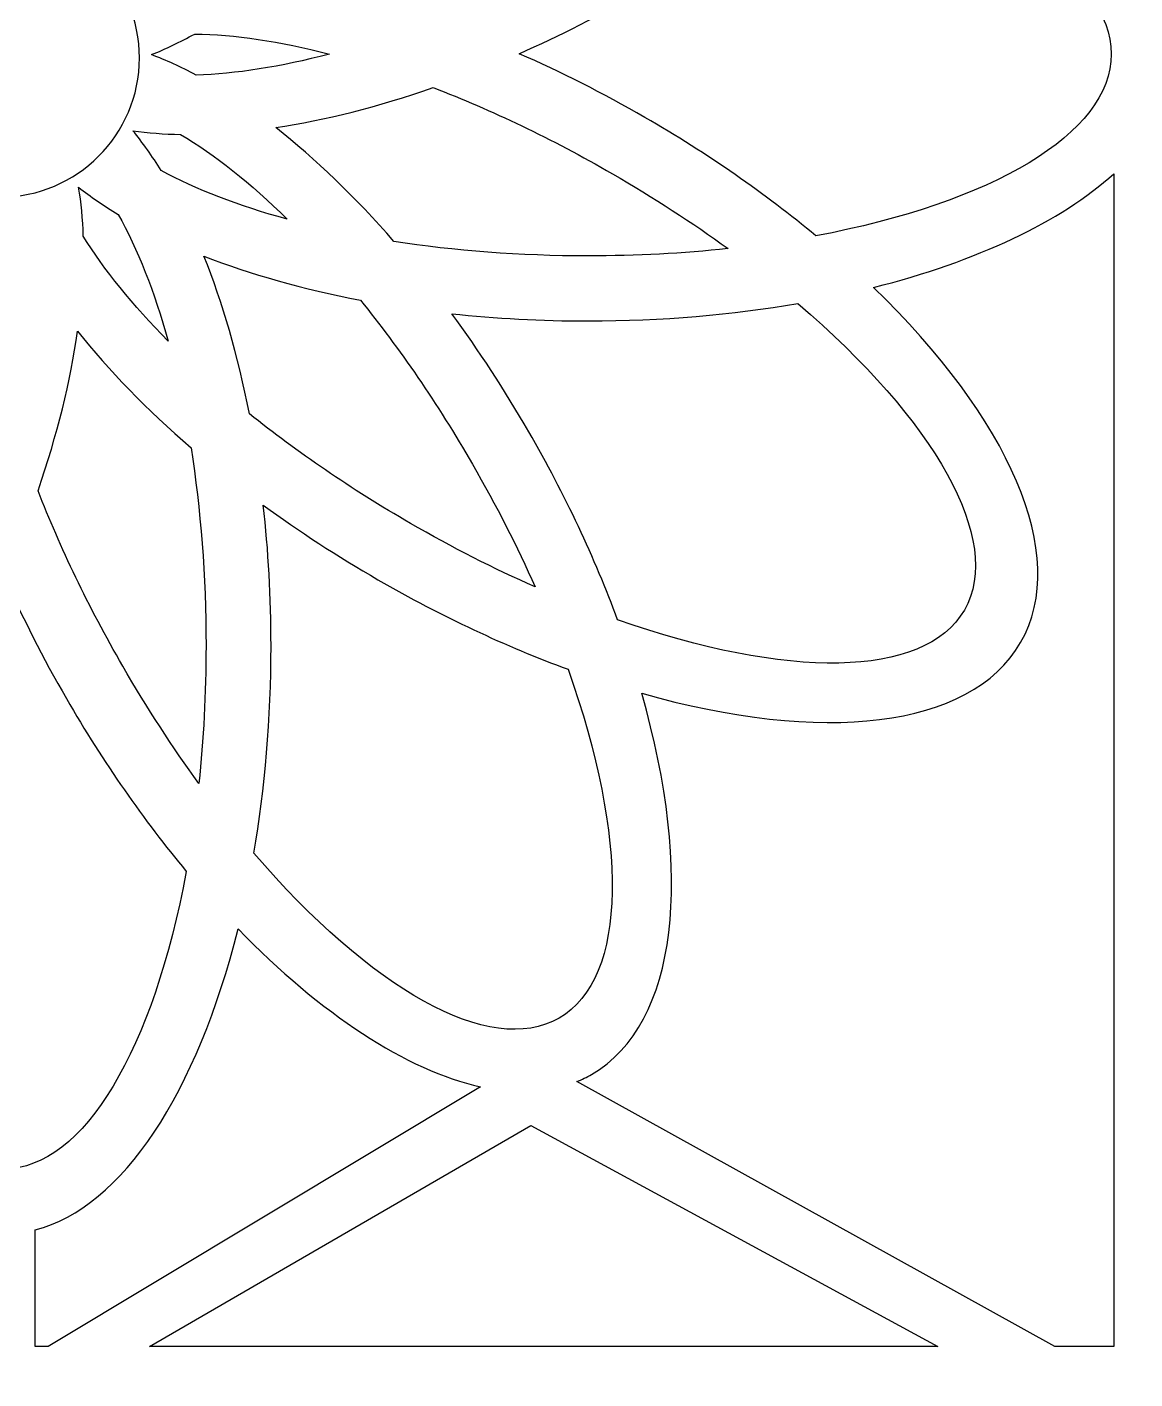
# Model space of a CAD drawing. Header units: centimetres. Extents: x 14.5 to 20.6, y -2.7 to 9.
# Drawn here: x 17.605 to 19.185, y 4.998 to 6.926 of the extents above; entities that cross this region are included whole.
import ezdxf

# ---------------------------------------------------------------- set-up
doc = ezdxf.new("R2010")
doc.units = ezdxf.units.CM
doc.header["$MEASUREMENT"] = 0
doc.layers.add('layer 1', color=7, linetype='Continuous')

msp = doc.modelspace()

# ---------------------------------------------------------------- linework, layer by layer
at = {"layer": 'layer 1', "color": 250, "lineweight": 30}
for points, knots in [([(14.53548, -2.70131), (14.53548, -2.70131), (14.53548, 9.00077), (14.53548, 9.00077), (14.53548, 9.00077), (14.53548, 9.00077), (20.59893, 9.00077), (20.59893, 9.00077), (20.59893, 9.00077), (20.59893, 9.00077), (20.59893, -2.70131), (20.59893, -2.70131), (20.59893, -2.70131), (20.59893, -2.70131), (14.53548, -2.70131), (14.53548, -2.70131)], [0, 0, 0, 0, 0.2, 0.2, 0.2, 0.2, 0.4, 0.4, 0.4, 0.4, 0.6, 0.6, 0.6, 0.6, 1, 1, 1, 1]), ([(18.72693, 7.14713), (18.65461, 7.08681), (18.57183, 7.02882), (18.48069, 6.9762), (18.48069, 6.9762), (18.42266, 6.94269), (18.36443, 6.91322), (18.30695, 6.88783), (18.30695, 6.88783), (18.36621, 6.8619), (18.42632, 6.83161), (18.48621, 6.79703), (18.48621, 6.79703), (18.57631, 6.74501), (18.65825, 6.68773), (18.72999, 6.62814), (18.72999, 6.62814), (18.97919, 6.67474), (19.15109, 6.77331), (19.15109, 6.88735), (19.15109, 6.88735), (19.15109, 7.00187), (18.97778, 7.10077), (18.72693, 7.14713)], [0, 0, 0, 0, 0.1428571, 0.1428571, 0.1428571, 0.1428571, 0.2857143, 0.2857143, 0.2857143, 0.2857143, 0.4285714, 0.4285714, 0.4285714, 0.4285714, 0.5714286, 0.5714286, 0.5714286, 0.5714286, 0.7142857, 0.7142857, 0.7142857, 0.7142857, 1, 1, 1, 1]), ([(17.36882, 6.88184), (17.36882, 6.99138), (17.45766, 7.08022), (17.56721, 7.08022), (17.56721, 7.08022), (17.67675, 7.08022), (17.76559, 6.99138), (17.76559, 6.88184), (17.76559, 6.88184), (17.76559, 6.77229), (17.67675, 6.68345), (17.56721, 6.68345), (17.56721, 6.68345), (17.45766, 6.68345), (17.36882, 6.77229), (17.36882, 6.88184)], [0, 0, 0, 0, 0.2, 0.2, 0.2, 0.2, 0.4, 0.4, 0.4, 0.4, 0.6, 0.6, 0.6, 0.6, 1, 1, 1, 1]), ([(17.84445, 6.9159), (17.82358, 6.90437), (17.803, 6.89451), (17.78285, 6.88645), (17.78285, 6.88645), (17.8036, 6.87867), (17.82482, 6.86897), (17.84639, 6.85744), (17.84639, 6.85744), (17.90241, 6.85884), (17.96676, 6.86895), (18.03646, 6.88733), (18.03646, 6.88733), (17.96578, 6.9056), (17.90073, 6.91528), (17.84445, 6.9159)], [0, 0, 0, 0, 0.2, 0.2, 0.2, 0.2, 0.4, 0.4, 0.4, 0.4, 0.6, 0.6, 0.6, 0.6, 1, 1, 1, 1]), ([(18.18455, 6.83945), (18.10591, 6.81209), (18.03012, 6.79299), (17.95987, 6.7824), (17.95987, 6.7824), (18.01622, 6.73824), (18.07321, 6.68359), (18.12854, 6.62004), (18.12854, 6.62004), (18.21417, 6.6068), (18.30762, 6.59951), (18.40549, 6.59951), (18.40549, 6.59951), (18.47449, 6.59951), (18.54129, 6.60314), (18.60472, 6.60992), (18.60472, 6.60992), (18.55386, 6.64687), (18.49867, 6.6828), (18.43986, 6.71675), (18.43986, 6.71675), (18.35329, 6.76674), (18.26689, 6.80783), (18.18455, 6.83945)], [0, 0, 0, 0, 0.1428571, 0.1428571, 0.1428571, 0.1428571, 0.2857143, 0.2857143, 0.2857143, 0.2857143, 0.4285714, 0.4285714, 0.4285714, 0.4285714, 0.5714286, 0.5714286, 0.5714286, 0.5714286, 0.7142857, 0.7142857, 0.7142857, 0.7142857, 1, 1, 1, 1]), ([(17.82434, 6.77271), (17.8005, 6.77317), (17.77775, 6.77492), (17.75627, 6.77801), (17.75627, 6.77801), (17.77034, 6.7609), (17.78387, 6.74188), (17.79679, 6.72112), (17.79679, 6.72112), (17.846, 6.69431), (17.90679, 6.6709), (17.97634, 6.65197), (17.97634, 6.65197), (17.92426, 6.70313), (17.87277, 6.74404), (17.82434, 6.77271)], [0, 0, 0, 0, 0.2, 0.2, 0.2, 0.2, 0.4, 0.4, 0.4, 0.4, 0.6, 0.6, 0.6, 0.6, 1, 1, 1, 1]), ([(19.15495, 5.04472), (19.15495, 5.04472), (19.15495, 6.71677), (19.15495, 6.71677), (19.15495, 6.71677), (19.07918, 6.64834), (18.95929, 6.59171), (18.81223, 6.55458), (18.81223, 6.55458), (19.00424, 6.36896), (19.09378, 6.17279), (19.02192, 6.04833), (19.02192, 6.04833), (18.95035, 5.92437), (18.73715, 5.9035), (18.48179, 5.97591), (18.48179, 5.97591), (18.55527, 5.71916), (18.53473, 5.5045), (18.41027, 5.43264), (18.41027, 5.43264), (18.40341, 5.42868), (18.39632, 5.42524), (18.38903, 5.42225), (18.38903, 5.42225), (18.38903, 5.42225), (19.07085, 5.04472), (19.07085, 5.04472), (19.07085, 5.04472), (19.07085, 5.04472), (19.15495, 5.04472), (19.15495, 5.04472)], [0, 0, 0, 0, 0.1111111, 0.1111111, 0.1111111, 0.1111111, 0.2222222, 0.2222222, 0.2222222, 0.2222222, 0.3333333, 0.3333333, 0.3333333, 0.3333333, 0.4444444, 0.4444444, 0.4444444, 0.4444444, 0.5555556, 0.5555556, 0.5555556, 0.5555556, 0.6666667, 0.6666667, 0.6666667, 0.6666667, 0.7777778, 0.7777778, 0.7777778, 0.7777778, 1, 1, 1, 1]), ([(17.73533, 6.65877), (17.71491, 6.67108), (17.69608, 6.68397), (17.67902, 6.69739), (17.67902, 6.69739), (17.68266, 6.67553), (17.68487, 6.6523), (17.68567, 6.62786), (17.68567, 6.62786), (17.71488, 6.58004), (17.75582, 6.52937), (17.80659, 6.4782), (17.80659, 6.4782), (17.78707, 6.54854), (17.76293, 6.60972), (17.73533, 6.65877)], [0, 0, 0, 0, 0.2, 0.2, 0.2, 0.2, 0.4, 0.4, 0.4, 0.4, 0.6, 0.6, 0.6, 0.6, 1, 1, 1, 1]), ([(18.08064, 6.53646), (17.99886, 6.55208), (17.92368, 6.57343), (17.85754, 6.59939), (17.85754, 6.59939), (17.88427, 6.53297), (17.90629, 6.45715), (17.92243, 6.37445), (17.92243, 6.37445), (17.98998, 6.32017), (18.06726, 6.26712), (18.15202, 6.21819), (18.15202, 6.21819), (18.21177, 6.18369), (18.27144, 6.15344), (18.32976, 6.12759), (18.32976, 6.12759), (18.30419, 6.18502), (18.27436, 6.24374), (18.24041, 6.30254), (18.24041, 6.30254), (18.19042, 6.38912), (18.13615, 6.4679), (18.08064, 6.53646)], [0, 0, 0, 0, 0.1428571, 0.1428571, 0.1428571, 0.1428571, 0.2857143, 0.2857143, 0.2857143, 0.2857143, 0.4285714, 0.4285714, 0.4285714, 0.4285714, 0.5714286, 0.5714286, 0.5714286, 0.5714286, 0.7142857, 0.7142857, 0.7142857, 0.7142857, 1, 1, 1, 1]), ([(18.7042, 6.53173), (18.61141, 6.51564), (18.51072, 6.50682), (18.40549, 6.50682), (18.40549, 6.50682), (18.33848, 6.50682), (18.27331, 6.51041), (18.21084, 6.51716), (18.21084, 6.51716), (18.2492, 6.46507), (18.2861, 6.40878), (18.32068, 6.34889), (18.32068, 6.34889), (18.3727, 6.25879), (18.41503, 6.16822), (18.44736, 6.08074), (18.44736, 6.08074), (18.68647, 5.99649), (18.88462, 5.99591), (18.94165, 6.09467), (18.94165, 6.09467), (18.9989, 6.19384), (18.89827, 6.36616), (18.7042, 6.53173)], [0, 0, 0, 0, 0.1428571, 0.1428571, 0.1428571, 0.1428571, 0.2857143, 0.2857143, 0.2857143, 0.2857143, 0.4285714, 0.4285714, 0.4285714, 0.4285714, 0.5714286, 0.5714286, 0.5714286, 0.5714286, 0.7142857, 0.7142857, 0.7142857, 0.7142857, 1, 1, 1, 1]), ([(17.83917, 6.32602), (17.77615, 6.38044), (17.72171, 6.43652), (17.67741, 6.49207), (17.67741, 6.49207), (17.66735, 6.42118), (17.64851, 6.3445), (17.62115, 6.26481), (17.62115, 6.26481), (17.6525, 6.18403), (17.69291, 6.09945), (17.74184, 6.01469), (17.74184, 6.01469), (17.77634, 5.95494), (17.81289, 5.8989), (17.85047, 5.84737), (17.85047, 5.84737), (17.85704, 5.90988), (17.86057, 5.97565), (17.86057, 6.04355), (17.86057, 6.04355), (17.86057, 6.14353), (17.85295, 6.23889), (17.83917, 6.32602)], [0, 0, 0, 0, 0.1428571, 0.1428571, 0.1428571, 0.1428571, 0.2857143, 0.2857143, 0.2857143, 0.2857143, 0.4285714, 0.4285714, 0.4285714, 0.4285714, 0.5714286, 0.5714286, 0.5714286, 0.5714286, 0.7142857, 0.7142857, 0.7142857, 0.7142857, 1, 1, 1, 1]), ([(18.37682, 6.01013), (18.28841, 6.0426), (18.1968, 6.0853), (18.10567, 6.13792), (18.10567, 6.13792), (18.04764, 6.17142), (17.993, 6.20712), (17.94227, 6.2442), (17.94227, 6.2442), (17.94944, 6.17991), (17.95326, 6.11271), (17.95326, 6.04355), (17.95326, 6.04355), (17.95326, 5.93951), (17.94463, 5.83991), (17.92889, 5.74799), (17.92889, 5.74799), (18.09384, 5.55547), (18.26516, 5.45589), (18.36392, 5.51291), (18.36392, 5.51291), (18.46309, 5.57017), (18.46209, 5.76971), (18.37682, 6.01013)], [0, 0, 0, 0, 0.1428571, 0.1428571, 0.1428571, 0.1428571, 0.2857143, 0.2857143, 0.2857143, 0.2857143, 0.4285714, 0.4285714, 0.4285714, 0.4285714, 0.5714286, 0.5714286, 0.5714286, 0.5714286, 0.7142857, 0.7142857, 0.7142857, 0.7142857, 1, 1, 1, 1]), ([(17.8325, 5.72211), (17.77217, 5.79443), (17.71418, 5.87722), (17.66157, 5.96835), (17.66157, 5.96835), (17.62806, 6.02639), (17.59859, 6.08462), (17.5732, 6.14209), (17.5732, 6.14209), (17.54726, 6.08283), (17.51697, 6.02273), (17.48239, 5.96283), (17.48239, 5.96283), (17.43037, 5.87273), (17.3731, 5.79079), (17.31351, 5.71905), (17.31351, 5.71905), (17.3601, 5.46986), (17.45867, 5.29796), (17.57272, 5.29796), (17.57272, 5.29796), (17.68723, 5.29796), (17.78614, 5.47127), (17.8325, 5.72211)], [0, 0, 0, 0, 0.1428571, 0.1428571, 0.1428571, 0.1428571, 0.2857143, 0.2857143, 0.2857143, 0.2857143, 0.4285714, 0.4285714, 0.4285714, 0.4285714, 0.5714286, 0.5714286, 0.5714286, 0.5714286, 0.7142857, 0.7142857, 0.7142857, 0.7142857, 1, 1, 1, 1]), ([(17.63568, 5.04472), (17.63568, 5.04472), (18.25175, 5.41506), (18.25175, 5.41506), (18.25175, 5.41506), (18.14657, 5.43842), (18.02437, 5.51844), (17.9063, 5.63999), (17.9063, 5.63999), (17.84833, 5.40798), (17.74194, 5.24293), (17.61714, 5.21094), (17.61714, 5.21094), (17.61714, 5.21094), (17.61714, 5.04472), (17.61714, 5.04472), (17.61714, 5.04472), (17.61714, 5.04472), (17.63568, 5.04472), (17.63568, 5.04472)], [0, 0, 0, 0, 0.1666667, 0.1666667, 0.1666667, 0.1666667, 0.3333333, 0.3333333, 0.3333333, 0.3333333, 0.5, 0.5, 0.5, 0.5, 0.6666667, 0.6666667, 0.6666667, 0.6666667, 1, 1, 1, 1]), ([(18.90365, 5.04472), (18.90365, 5.04472), (18.3238, 5.35959), (18.3238, 5.35959), (18.3238, 5.35959), (18.3238, 5.35959), (17.78009, 5.04472), (17.78009, 5.04472), (17.78009, 5.04472), (17.78009, 5.04472), (18.90365, 5.04472), (18.90365, 5.04472)], [0, 0, 0, 0, 0.25, 0.25, 0.25, 0.25, 0.5, 0.5, 0.5, 0.5, 1, 1, 1, 1])]:
    msp.add_open_spline(points, degree=3, knots=knots, dxfattribs=at)

doc.saveas('drawing.dxf')
